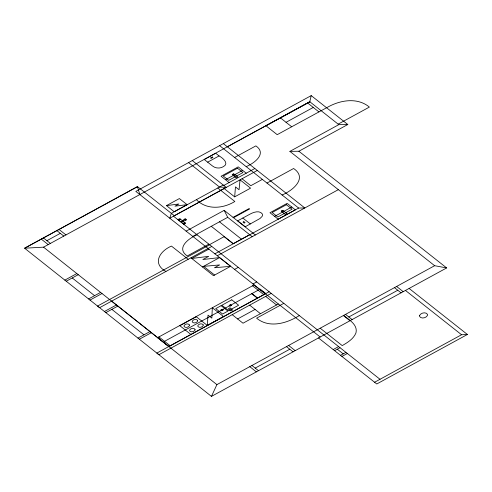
<?xml version="1.0" encoding="UTF-8"?>
<svg xmlns="http://www.w3.org/2000/svg" width="492" height="492" viewBox="0 0 492 492"><rect width="100%" height="100%" fill="white"/><g stroke="black" fill="none" stroke-linecap="round" stroke-linejoin="round"><path stroke-width="0.74" d="M234.678 196.843L235.465 186.898L239.044 189.727L240.053 179.851L250.576 188.159L234.653 196.862L224.131 188.547M137.557 186.671L24.6 248.208L43.542 247.162L309.794 101.739L311.215 95.608L347.813 124.513L298.884 151.241L289.88 151.382L434.639 265.698L446.65 267.937L211.468 396.392L24.6 248.208L137.44 186.579L174.359 215.73L226.234 187.397L192.274 160.57M211.468 396.392L216.892 384.627L434.639 265.698M311.215 95.608L135.823 191.406L320.194 337.008M46.888 240.686L60.331 233.343M207.661 162.169L219.081 155.933C222.279 157.686 229.555 163.239 223.54 166.567C220.201 168.701 215.588 168.522 212.507 165.995L204.278 159.5L215.699 153.258L219.081 155.933M286.043 122.311L313.269 107.44M234.616 157.489L255.871 145.884C267.347 153.732 254.013 163.449 246.172 166.616M166.468 205.619L179.383 198.565L187.114 204.666L174.199 211.726L166.468 205.619L178.879 204.002L174.943 206.154L187.114 204.666M225.502 179.728L242.636 170.367M223.227 185.017L171.345 213.356L169.789 218.227L257.291 170.435M223.792 185.466L254.844 168.504M338.158 124.138L369.381 107.084C357.592 97.256 340.599 99.987 328.103 106.93L277.211 134.673L265.92 125.761L309.862 101.789L227.335 146.782M289.88 151.382L338.816 124.654L347.813 124.513M178.596 220.041L180.336 219.088M180.705 221.701C182.2 221.831 185.49 216.708 186.382 219.869L181.21 222.101M262.353 179.395L250.797 185.699L242.027 178.774M183.301 223.749L185.041 222.802L183.319 223.768M266.978 183.049L293.613 168.498C308.084 178.239 292.285 190.89 282.082 194.973M186.124 231.129L224.174 210.348L255.36 234.973M192.79 236.4L227.704 217.329L252.218 236.689M197.077 234.819C189.076 238.048 175.558 247.974 187.249 255.957L208.879 244.143M233.042 217.353L249.081 208.59L249.555 208.965L233.509 217.722M242.827 218.024L237.691 220.828L245.213 226.769L259.936 218.546L262.021 216.511L262.568 215.336L262.476 214.125C259.702 210.053 253.761 212.095 250.2 214.026L242.827 218.024L250.348 223.965M209.518 244.647L224.155 236.652L233.208 243.804M209.709 244.795L97.551 306.055L99.618 307.691L211.775 246.43M208.885 249.106L191.739 258.466L208.682 256.357L202.852 259.542L219.604 257.58L202.44 266.959M274.628 216.382L291.762 207.021M249.69 234.69L233.263 243.663L211.277 226.302M278.195 219.198L295.354 209.856L287.119 203.356L269.985 212.716L278.22 219.217M214.863 253.823L298.65 208.061L304.812 207.962L223.325 143.615M217.31 255.754L338.342 189.654M219.58 257.599L230.613 266.313L213.479 275.674L190.982 257.857M234.567 269.388L238.282 267.359M253.005 283.945L256.719 281.922M196.271 316.743L179.844 325.71L191.013 334.529M164.482 341.356L260.157 289.093L265.809 293.552M269.142 291.731L156.837 353.072L158.904 354.707L271.209 293.367M237.611 318.945L255.065 309.413M260.465 313.681L243.011 323.213L232.206 314.683M278.361 303.976L260.496 313.705L249.659 305.151M283.822 303.324L256.609 318.189C269.173 328.588 286.867 323.398 299.302 315.55M255.213 368.102L289.77 349.222M348.81 316.983L397.77 290.237M333.182 349.554L338.613 346.589M334.597 350.673L340.021 347.709M340.507 355.341L345.931 352.377M341.915 356.454L347.346 353.49M374.584 382.253L461.564 334.744L467.4 334.48L409.11 288.441M467.4 334.48L376.774 383.975L318.478 337.942M64.833 280.114L76.838 273.57M66.242 281.227L78.246 274.69M88.585 298.945L100.589 292.408M89.993 300.065L101.998 293.521M104.433 311.51L116.438 304.966M105.835 312.629L117.846 306.085M137.963 338.102L149.974 331.565M139.371 339.222L151.382 332.678M203.497 266.381L219.641 264.936L214.5 267.74L230.613 266.313M226.234 187.397L219.512 187.046L188.559 162.6M309.794 101.739L338.816 124.654M307.623 102.982L318.933 111.912M280.397 117.852L291.682 126.764M298.884 151.241L446.65 267.937M405.457 290.44L461.564 334.744M219.61 145.638L298.65 208.061M396.62 286.467L403.206 291.67M394.479 287.635L401.06 292.838M246.228 173.209L238.22 166.88L221.086 176.241L229.094 182.563M217.772 187.999L234.838 201.48C223.183 208.713 206.634 210.256 196.431 199.654M345.513 314.382L352.1 319.579M343.65 315.397C348.896 319.738 358.059 324.677 355.956 332.949C353.484 338.951 347.623 342.506 342.229 345.605L320.2 328.207M343.373 315.55L349.96 320.753M219.487 221.812L241.474 239.18M182.987 220.453L183.498 220.853M182.446 220.748L179.74 218.614L177.993 219.561L183.94 224.26L185.681 223.306L182.956 221.154M173.498 216.203L380.015 379.289M337.309 349.191L343.219 353.859M252.519 285.803L263.853 294.69M265.698 296.405L276.541 304.972M251.99 293.564L257.63 298.017M251.683 293.724L257.334 298.183M203.583 266.332L214.617 275.046M188.196 259.309L171.45 246.086C159.74 251.031 151.825 263.534 165.921 271.479M288.62 345.452L295.206 350.655M286.479 346.626L293.066 351.823M196.117 316.602L207.44 325.563M251.922 365.501L258.503 370.697M249.776 366.669L256.363 371.872M58.991 229.426L65.953 234.924M56.851 230.594L63.806 236.092M43.407 237.937L50.369 243.435M41.266 239.106L48.222 244.604M158.934 336.915L170.232 345.821M111.623 301.135L168.836 346.522M43.542 247.162L216.892 384.627M72.244 277.962L94.587 295.674M111.844 309.357L143.965 334.831M224.174 210.348L227.704 217.329M137.44 186.579L139.833 194.574M189.438 324.978L189.432 325.624C188.559 327.444 185.207 328.189 184.057 326.35L184.07 325.704C184.943 323.884 188.295 323.133 189.438 324.978M195.017 329.376L195.004 330.021C194.131 331.842 190.779 332.592 189.629 330.753L189.641 330.107C190.515 328.287 193.866 327.537 195.017 329.376M197.649 320.495L197.636 321.141C196.763 322.961 193.411 323.711 192.261 321.866L192.274 321.221C193.147 319.4 196.499 318.656 197.649 320.495M203.221 324.898L203.208 325.544C202.335 327.364 198.989 328.109 197.839 326.27L197.852 325.624C198.719 323.804 202.071 323.053 203.221 324.898M419.571 315.477L419.553 316.43C421.263 319.167 426.238 318.053 427.536 315.347L427.554 314.394C425.844 311.657 420.869 312.771 419.571 315.477M212.329 307.752L211.837 318.133L208.03 315.132L207.304 325.44L223.546 316.571L212.359 307.734M186.019 219.875C183.897 220.213 184.82 217.747 186.019 219.875M283.035 211.037L282.23 211.48L281.695 211.062L282.5 210.619L283.035 211.037M234.032 174.482L233.226 174.924L232.691 174.5L233.497 174.063L234.032 174.482M234.536 174.475L233.122 175.244L232.187 174.512L233.602 173.738L234.536 174.475M283.54 211.031L282.125 211.8L281.19 211.068L282.605 210.293L283.54 211.031M222.63 309.948L221.824 310.384L221.289 309.966L222.101 309.523L222.63 309.948M223.134 309.935L221.72 310.71L220.785 309.972L222.2 309.204L223.134 309.935M230.933 305.415L230.121 305.852L229.592 305.434L230.397 304.991L230.933 305.415M231.431 305.403L230.016 306.178L229.088 305.44L230.502 304.671L231.431 305.403M212.304 156.991L210.49 157.987L211.056 158.436L212.87 157.446L212.304 156.991M237.501 168.221L223.22 176.019L228.694 180.343L242.974 172.544L237.501 168.221M235.213 174.808L233.503 175.749L236.135 177.827L237.851 176.892L235.213 174.808M179.906 219.703L179.482 219.555L179.906 219.703M184.045 222.968C183.208 223.097 184.598 223.516 184.045 222.968M243.854 221.689L242.987 222.163L244.186 223.11L245.047 222.636L243.854 221.689M286.418 204.709L272.137 212.507L277.82 216.997L292.1 209.198L286.418 204.709M284.321 211.449L282.611 212.384L285.243 214.463L286.953 213.528L284.321 211.449M253.964 285.009L157.606 337.641L168.897 346.553L265.256 293.921L253.964 285.009M231.775 299.825L221.874 305.237L228.718 310.643L238.62 305.231L231.775 299.825M221.086 305.686L215.73 308.613L222.581 314.019L227.931 311.098L221.086 305.686M229.973 307.912L228.257 308.847L230.889 310.926L232.605 309.991L229.973 307.912"/></g></svg>
